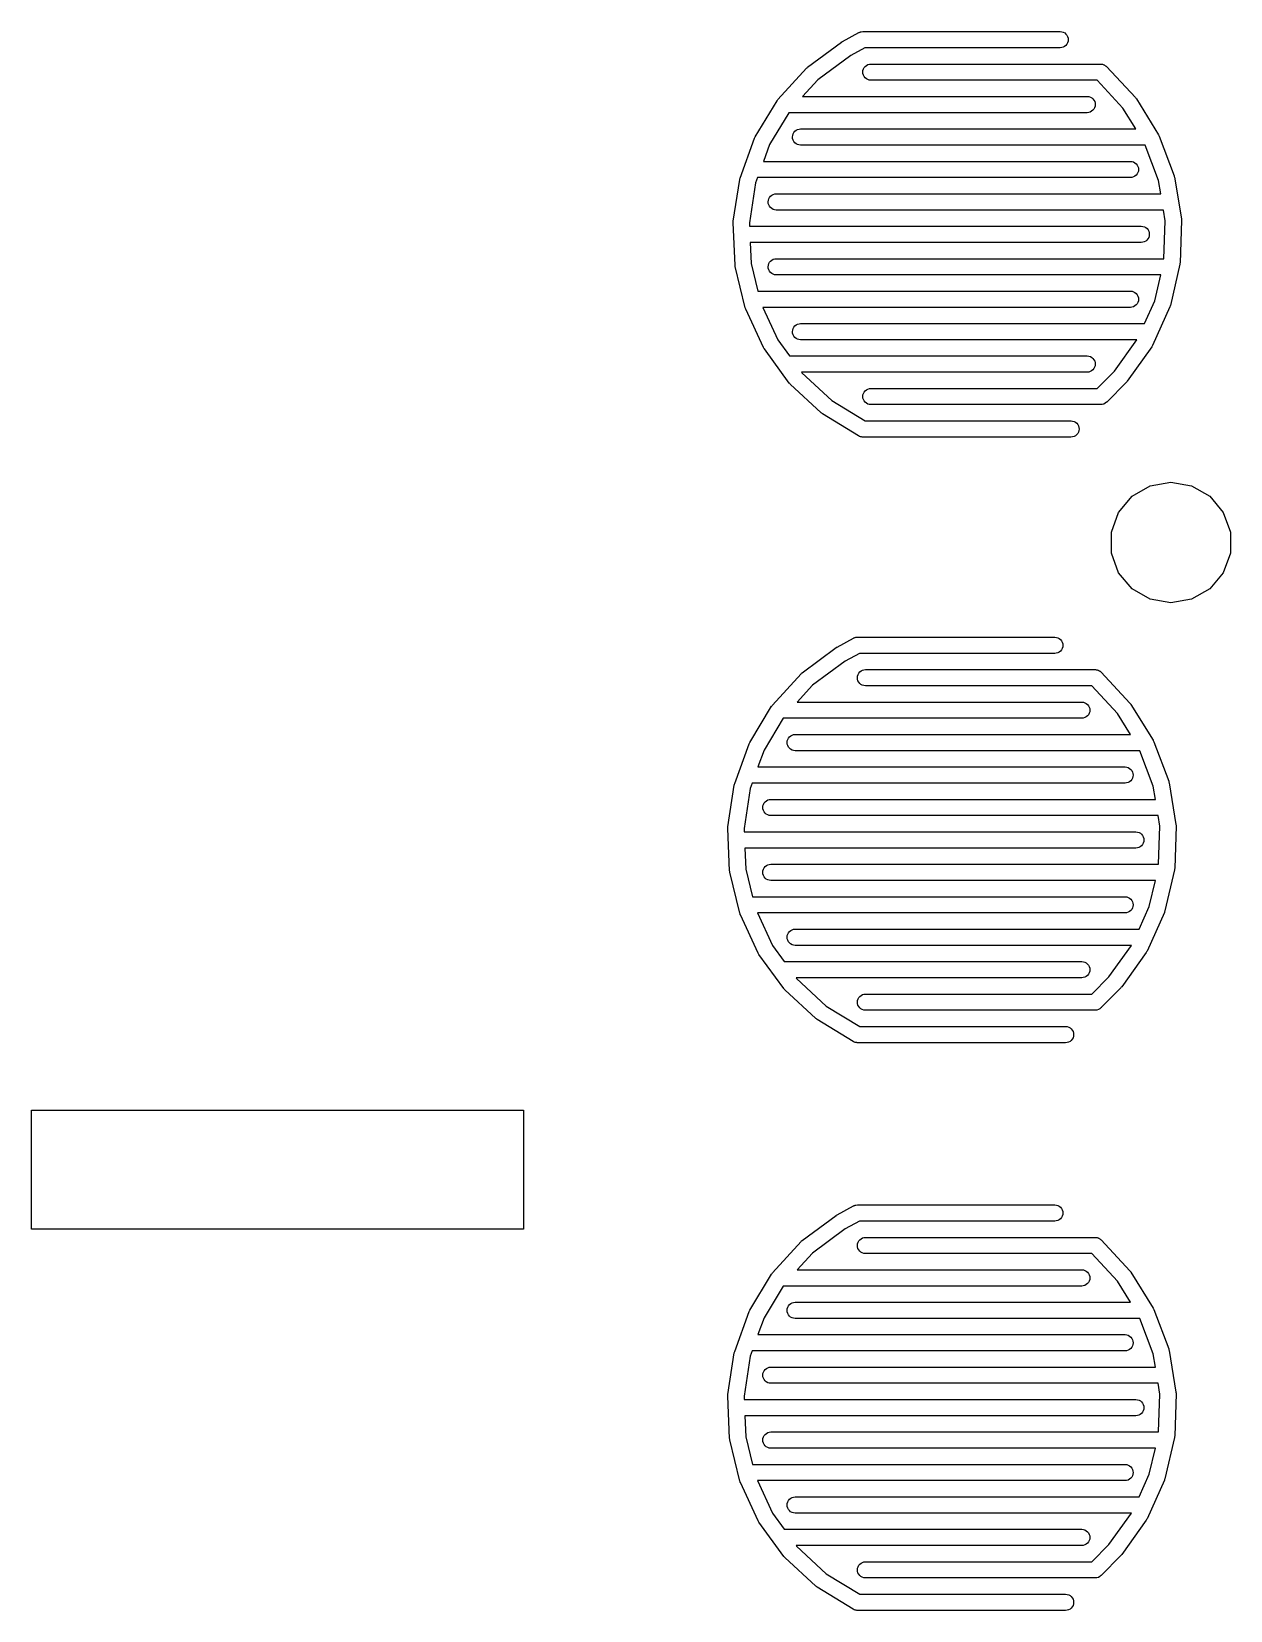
# Model space of a CAD drawing. Extents: x 49 to 129, y -309 to -40.
# Drawn here: x 80 to 124.3, y -238.1 to -179.7 of the extents above; entities that cross this region are included whole.
import ezdxf

# ---------------------------------------------------------------- set-up
doc = ezdxf.new("R2010")
doc.units = 0
doc.header["$MEASUREMENT"] = 0
doc.layers.add('BLACK', color=7, linetype='CONTINUOUS')

msp = doc.modelspace()

# ---------------------------------------------------------------- linework, layer by layer
at = {"layer": 'BLACK', "linetype": 'CONTINUOUS'}
for p, q in [((109.989, -180.095), (110.591, -179.769)), ((110.591, -179.769), (110.595, -179.767)), ((110.595, -179.767), (110.61, -179.761)), ((110.61, -179.761), (110.626, -179.753)), ((110.626, -179.753), (110.646, -179.747)), ((110.646, -179.747), (110.649, -179.745)), ((110.649, -179.745), (110.652, -179.745)), ((110.652, -179.745), (110.682, -179.736)), ((110.682, -179.736), (110.74, -179.73)), ((110.74, -179.73), (118.04, -179.73)), ((118.04, -179.73), (118.044, -179.73)), ((118.044, -179.73), (118.102, -179.737)), ((118.102, -179.737), (118.158, -179.754)), ((118.158, -179.754), (118.209, -179.782)), ((118.209, -179.782), (118.254, -179.82)), ((118.254, -179.82), (118.291, -179.866)), ((118.291, -179.866), (118.318, -179.918)), ((108.697, -181.046), (109.953, -180.118)), ((109.953, -180.118), (109.957, -180.115)), ((109.957, -180.115), (109.973, -180.106)), ((109.973, -180.106), (109.989, -180.095)), ((110.815, -180.33), (110.293, -180.613)), ((118.04, -180.33), (110.815, -180.33)), ((118.098, -180.324), (118.04, -180.33)), ((118.154, -180.307), (118.098, -180.324)), ((118.206, -180.28), (118.154, -180.307)), ((118.251, -180.243), (118.206, -180.28)), ((118.289, -180.198), (118.251, -180.243)), ((118.317, -180.146), (118.289, -180.198)), ((118.334, -180.09), (118.317, -180.146)), ((118.318, -179.918), (118.335, -179.974)), ((118.34, -180.032), (118.334, -180.09)), ((118.335, -179.974), (118.34, -180.032)), ((110.293, -180.613), (109.077, -181.511)), ((110.791, -181.062), (110.829, -181.017)), ((110.829, -181.017), (110.874, -180.98)), ((110.874, -180.98), (110.926, -180.953)), ((110.926, -180.953), (110.982, -180.936)), ((110.982, -180.936), (111.04, -180.93)), ((111.04, -180.93), (119.54, -180.93)), ((119.54, -180.93), (119.544, -180.93)), ((119.544, -180.93), (119.548, -180.93)), ((119.548, -180.93), (119.552, -180.93)), ((119.552, -180.93), (119.577, -180.934)), ((119.577, -180.934), (119.602, -180.937)), ((119.602, -180.937), (119.606, -180.938)), ((119.606, -180.938), (119.61, -180.938)), ((119.61, -180.938), (119.634, -180.947)), ((119.634, -180.947), (119.658, -180.954)), ((119.658, -180.954), (119.662, -180.956)), ((119.662, -180.956), (119.665, -180.957)), ((119.665, -180.957), (119.687, -180.97)), ((119.687, -180.97), (119.709, -180.982)), ((119.709, -180.982), (119.712, -180.985)), ((119.712, -180.985), (119.716, -180.987)), ((119.716, -180.987), (119.735, -181.004)), ((119.735, -181.004), (119.754, -181.02)), ((119.754, -181.02), (119.757, -181.023)), ((119.757, -181.023), (119.76, -181.026)), ((119.76, -181.026), (120.824, -182.169)), ((107.602, -182.241), (108.654, -181.086)), ((109.077, -181.511), (108.514, -182.13)), ((108.654, -181.086), (108.656, -181.083)), ((108.654, -181.086), (108.654, -181.086)), ((108.654, -181.086), (108.654, -181.086)), ((108.656, -181.083), (108.677, -181.065)), ((108.677, -181.065), (108.697, -181.046)), ((110.74, -181.228), (110.746, -181.17)), ((110.745, -181.286), (110.74, -181.228)), ((110.762, -181.342), (110.745, -181.286)), ((110.746, -181.17), (110.763, -181.114)), ((110.789, -181.394), (110.762, -181.342)), ((110.763, -181.114), (110.791, -181.062)), ((110.826, -181.44), (110.789, -181.394)), ((110.871, -181.478), (110.826, -181.44)), ((110.922, -181.506), (110.871, -181.478)), ((110.978, -181.523), (110.922, -181.506)), ((111.036, -181.53), (110.978, -181.523)), ((111.04, -181.53), (111.036, -181.53)), ((119.409, -181.53), (111.04, -181.53)), ((120.365, -182.557), (119.409, -181.53)), ((108.514, -182.13), (119.04, -182.13)), ((119.04, -182.13), (119.044, -182.13)), ((119.044, -182.13), (119.102, -182.137)), ((119.102, -182.137), (119.158, -182.154)), ((119.158, -182.154), (119.209, -182.182)), ((119.209, -182.182), (119.254, -182.22)), ((120.824, -182.169), (120.824, -182.169)), ((120.824, -182.169), (120.824, -182.169)), ((120.824, -182.169), (120.827, -182.172)), ((120.827, -182.172), (120.843, -182.194)), ((120.843, -182.194), (120.86, -182.216)), ((106.759, -183.625), (107.567, -182.288)), ((108, -182.73), (107.288, -183.91)), ((107.567, -182.288), (107.569, -182.284)), ((107.569, -182.284), (107.585, -182.263)), ((107.585, -182.263), (107.602, -182.241)), ((119.04, -182.73), (108, -182.73)), ((119.098, -182.724), (119.04, -182.73)), ((119.154, -182.707), (119.098, -182.724)), ((119.206, -182.68), (119.154, -182.707)), ((119.251, -182.643), (119.206, -182.68)), ((119.289, -182.598), (119.251, -182.643)), ((119.254, -182.22), (119.291, -182.266)), ((119.317, -182.546), (119.289, -182.598)), ((119.291, -182.266), (119.318, -182.318)), ((119.334, -182.49), (119.317, -182.546)), ((119.318, -182.318), (119.335, -182.374)), ((119.34, -182.432), (119.334, -182.49)), ((119.335, -182.374), (119.34, -182.432)), ((120.843, -183.33), (120.365, -182.557)), ((120.86, -182.216), (121.682, -183.545)), ((108.274, -183.38), (108.326, -183.353)), ((108.326, -183.353), (108.382, -183.336)), ((108.382, -183.336), (108.44, -183.33)), ((108.44, -183.33), (120.843, -183.33)), ((106.201, -185.147), (106.734, -183.678)), ((106.734, -183.678), (106.735, -183.674)), ((106.735, -183.674), (106.747, -183.65)), ((106.747, -183.65), (106.759, -183.625)), ((107.288, -183.91), (107.063, -184.53)), ((108.14, -183.628), (108.146, -183.57)), ((108.145, -183.686), (108.14, -183.628)), ((108.162, -183.742), (108.145, -183.686)), ((108.146, -183.57), (108.163, -183.514)), ((108.189, -183.794), (108.162, -183.742)), ((108.163, -183.514), (108.191, -183.462)), ((108.226, -183.84), (108.189, -183.794)), ((108.191, -183.462), (108.229, -183.417)), ((108.271, -183.878), (108.226, -183.84)), ((108.229, -183.417), (108.274, -183.38)), ((108.322, -183.906), (108.271, -183.878)), ((108.378, -183.923), (108.322, -183.906)), ((108.436, -183.93), (108.378, -183.923)), ((108.44, -183.93), (108.436, -183.93)), ((121.191, -183.93), (108.44, -183.93)), ((121.684, -185.243), (121.191, -183.93)), ((121.682, -183.545), (121.682, -183.545)), ((121.682, -183.545), (121.682, -183.545)), ((121.682, -183.545), (121.684, -183.548)), ((121.684, -183.548), (121.695, -183.573)), ((121.695, -183.573), (121.707, -183.597)), ((121.707, -183.597), (122.256, -185.06)), ((107.063, -184.53), (120.64, -184.53)), ((120.64, -184.53), (120.644, -184.53)), ((120.644, -184.53), (120.702, -184.537)), ((120.702, -184.537), (120.758, -184.554)), ((120.698, -185.124), (120.64, -185.13)), ((120.754, -185.107), (120.698, -185.124)), ((120.806, -185.08), (120.754, -185.107)), ((120.758, -184.554), (120.809, -184.582)), ((120.851, -185.043), (120.806, -185.08)), ((120.809, -184.582), (120.854, -184.62)), ((120.889, -184.998), (120.851, -185.043)), ((120.854, -184.62), (120.891, -184.666)), ((120.917, -184.946), (120.889, -184.998)), ((120.891, -184.666), (120.918, -184.718)), ((120.934, -184.89), (120.917, -184.946)), ((120.918, -184.718), (120.935, -184.774)), ((120.94, -184.832), (120.934, -184.89)), ((120.935, -184.774), (120.94, -184.832)), ((122.256, -185.06), (122.256, -185.06)), ((122.256, -185.06), (122.256, -185.06)), ((122.256, -185.06), (122.257, -185.064)), ((122.257, -185.064), (122.264, -185.09)), ((122.264, -185.09), (122.271, -185.117)), ((122.271, -185.117), (122.525, -186.658)), ((105.95, -186.748), (106.187, -185.204)), ((106.187, -185.2), (106.195, -185.173)), ((106.187, -185.204), (106.187, -185.2)), ((106.187, -185.204), (106.187, -185.204)), ((106.187, -185.204), (106.187, -185.204)), ((106.195, -185.173), (106.201, -185.147)), ((106.775, -185.324), (106.547, -186.81)), ((106.846, -185.13), (106.775, -185.324)), ((120.64, -185.13), (106.846, -185.13)), ((121.764, -185.73), (121.684, -185.243)), ((107.24, -186.028), (107.246, -185.97)), ((107.245, -186.086), (107.24, -186.028)), ((107.262, -186.142), (107.245, -186.086)), ((107.246, -185.97), (107.263, -185.914)), ((107.289, -186.194), (107.262, -186.142)), ((107.263, -185.914), (107.291, -185.862)), ((107.326, -186.24), (107.289, -186.194)), ((107.291, -185.862), (107.329, -185.817)), ((107.371, -186.278), (107.326, -186.24)), ((107.329, -185.817), (107.374, -185.78)), ((107.422, -186.306), (107.371, -186.278)), ((107.374, -185.78), (107.426, -185.753)), ((107.426, -185.753), (107.482, -185.736)), ((107.482, -185.736), (107.54, -185.73)), ((107.54, -185.73), (121.764, -185.73)), ((105.946, -186.802), (105.948, -186.775)), ((105.947, -186.807), (105.946, -186.802)), ((106.014, -188.368), (105.947, -186.807)), ((105.948, -186.775), (105.95, -186.748)), ((106.547, -186.81), (106.552, -186.93)), ((107.478, -186.323), (107.422, -186.306)), ((107.536, -186.33), (107.478, -186.323)), ((107.54, -186.33), (107.536, -186.33)), ((121.862, -186.33), (107.54, -186.33)), ((121.928, -186.727), (121.862, -186.33)), ((121.882, -188.13), (121.928, -186.727)), ((122.528, -186.717), (122.478, -188.278)), ((122.525, -186.658), (122.525, -186.663)), ((122.525, -186.663), (122.527, -186.69)), ((122.527, -186.69), (122.528, -186.717)), ((106.552, -186.93), (121.04, -186.93)), ((121.04, -186.93), (121.044, -186.93)), ((121.044, -186.93), (121.102, -186.937)), ((121.102, -186.937), (121.158, -186.954)), ((121.158, -186.954), (121.209, -186.982)), ((121.251, -187.443), (121.206, -187.48)), ((121.209, -186.982), (121.254, -187.02)), ((121.289, -187.398), (121.251, -187.443)), ((121.254, -187.02), (121.291, -187.066)), ((121.317, -187.346), (121.289, -187.398)), ((121.291, -187.066), (121.318, -187.118)), ((121.334, -187.29), (121.317, -187.346)), ((121.318, -187.118), (121.335, -187.174)), ((121.34, -187.232), (121.334, -187.29)), ((121.335, -187.174), (121.34, -187.232)), ((121.04, -187.53), (106.578, -187.53)), ((106.578, -187.53), (106.612, -188.312)), ((121.098, -187.524), (121.04, -187.53)), ((121.154, -187.507), (121.098, -187.524)), ((121.206, -187.48), (121.154, -187.507)), ((106.018, -188.394), (106.014, -188.368)), ((106.021, -188.421), (106.018, -188.394)), ((106.022, -188.425), (106.021, -188.421)), ((106.392, -189.944), (106.022, -188.425)), ((106.612, -188.312), (106.86, -189.33)), ((107.24, -188.428), (107.246, -188.37)), ((107.245, -188.486), (107.24, -188.428)), ((107.262, -188.542), (107.245, -188.486)), ((107.246, -188.37), (107.263, -188.314)), ((107.289, -188.594), (107.262, -188.542)), ((107.263, -188.314), (107.291, -188.262)), ((107.326, -188.64), (107.289, -188.594)), ((107.291, -188.262), (107.329, -188.217)), ((107.329, -188.217), (107.374, -188.18)), ((107.374, -188.18), (107.426, -188.153)), ((107.426, -188.153), (107.482, -188.136)), ((107.482, -188.136), (107.54, -188.13)), ((107.54, -188.13), (121.882, -188.13)), ((122.47, -188.337), (122.117, -189.859)), ((122.474, -188.31), (122.47, -188.337)), ((122.478, -188.283), (122.474, -188.31)), ((122.478, -188.278), (122.478, -188.283)), ((107.371, -188.678), (107.326, -188.64)), ((107.422, -188.706), (107.371, -188.678)), ((107.478, -188.723), (107.422, -188.706)), ((107.536, -188.73), (107.478, -188.723)), ((107.54, -188.73), (107.536, -188.73)), ((121.763, -188.73), (107.54, -188.73)), ((121.539, -189.694), (121.763, -188.73)), ((106.86, -189.33), (120.64, -189.33)), ((120.64, -189.33), (120.644, -189.33)), ((120.644, -189.33), (120.702, -189.337)), ((120.702, -189.337), (120.758, -189.354)), ((120.758, -189.354), (120.809, -189.382)), ((120.809, -189.382), (120.854, -189.42)), ((120.889, -189.798), (120.851, -189.843)), ((120.854, -189.42), (120.891, -189.466)), ((120.917, -189.746), (120.889, -189.798)), ((120.891, -189.466), (120.918, -189.518)), ((120.934, -189.69), (120.917, -189.746)), ((120.918, -189.518), (120.935, -189.574)), ((120.94, -189.632), (120.934, -189.69)), ((120.935, -189.574), (120.94, -189.632)), ((121.163, -190.53), (121.539, -189.694)), ((106.401, -189.969), (106.392, -189.944)), ((106.409, -189.995), (106.401, -189.969)), ((106.411, -189.999), (106.409, -189.995)), ((107.068, -191.416), (106.411, -189.999)), ((106.411, -189.999), (106.411, -189.999)), ((106.411, -189.999), (106.411, -189.999)), ((120.64, -189.93), (107.04, -189.93)), ((107.04, -189.93), (107.6, -191.137)), ((120.698, -189.924), (120.64, -189.93)), ((120.754, -189.907), (120.698, -189.924)), ((120.806, -189.88), (120.754, -189.907)), ((120.851, -189.843), (120.806, -189.88)), ((122.099, -189.914), (121.457, -191.339)), ((122.107, -189.888), (122.099, -189.914)), ((122.116, -189.863), (122.107, -189.888)), ((122.117, -189.859), (122.116, -189.863)), ((108.14, -190.828), (108.146, -190.77)), ((108.145, -190.886), (108.14, -190.828)), ((108.162, -190.942), (108.145, -190.886)), ((108.146, -190.77), (108.163, -190.714)), ((108.189, -190.994), (108.162, -190.942)), ((108.163, -190.714), (108.191, -190.662)), ((108.191, -190.662), (108.229, -190.617)), ((108.229, -190.617), (108.274, -190.58)), ((108.274, -190.58), (108.326, -190.553)), ((108.326, -190.553), (108.382, -190.536)), ((108.382, -190.536), (108.44, -190.53)), ((108.44, -190.53), (121.163, -190.53)), ((107.082, -191.44), (107.068, -191.416)), ((107.095, -191.463), (107.082, -191.44)), ((107.098, -191.467), (107.095, -191.463)), ((108.018, -192.73), (107.098, -191.467)), ((107.098, -191.467), (107.098, -191.467)), ((107.098, -191.467), (107.098, -191.467)), ((107.6, -191.137), (108.032, -191.73)), ((108.226, -191.04), (108.189, -190.994)), ((108.271, -191.078), (108.226, -191.04)), ((108.322, -191.106), (108.271, -191.078)), ((108.378, -191.123), (108.322, -191.106)), ((108.436, -191.13), (108.378, -191.123)), ((108.44, -191.13), (108.436, -191.13)), ((120.876, -191.13), (108.44, -191.13)), ((120.047, -192.294), (120.876, -191.13)), ((121.428, -191.389), (120.521, -192.662)), ((121.441, -191.366), (121.428, -191.389)), ((121.455, -191.342), (121.441, -191.366)), ((121.457, -191.339), (121.455, -191.342)), ((121.457, -191.339), (121.457, -191.339)), ((121.457, -191.339), (121.457, -191.339)), ((108.032, -191.73), (119.04, -191.73)), ((119.04, -191.73), (119.044, -191.73)), ((119.044, -191.73), (119.102, -191.737)), ((119.102, -191.737), (119.158, -191.754)), ((119.158, -191.754), (119.209, -191.782)), ((119.209, -191.782), (119.254, -191.82)), ((119.254, -191.82), (119.291, -191.866)), ((119.291, -191.866), (119.318, -191.918)), ((119.334, -192.09), (119.317, -192.146)), ((119.318, -191.918), (119.335, -191.974)), ((119.34, -192.032), (119.334, -192.09)), ((119.335, -191.974), (119.34, -192.032)), ((119.04, -192.33), (108.469, -192.33)), ((108.469, -192.33), (108.486, -192.353)), ((108.486, -192.353), (109.59, -193.373)), ((119.098, -192.324), (119.04, -192.33)), ((119.154, -192.307), (119.098, -192.324)), ((119.206, -192.28), (119.154, -192.307)), ((119.251, -192.243), (119.206, -192.28)), ((119.289, -192.198), (119.251, -192.243)), ((119.317, -192.146), (119.289, -192.198)), ((119.416, -192.93), (120.047, -192.294)), ((120.49, -192.699), (119.762, -193.433)), ((120.504, -192.682), (120.49, -192.699)), ((120.519, -192.665), (120.504, -192.682)), ((120.521, -192.662), (120.519, -192.665)), ((108.036, -192.75), (108.018, -192.73)), ((108.054, -192.771), (108.036, -192.75)), ((108.057, -192.773), (108.054, -192.771)), ((109.205, -193.833), (108.057, -192.773)), ((108.057, -192.773), (108.057, -192.773)), ((108.057, -192.773), (108.057, -192.773)), ((110.74, -193.228), (110.746, -193.17)), ((110.745, -193.286), (110.74, -193.228)), ((110.762, -193.342), (110.745, -193.286)), ((110.746, -193.17), (110.763, -193.114)), ((110.763, -193.114), (110.791, -193.062)), ((110.791, -193.062), (110.829, -193.017)), ((110.829, -193.017), (110.874, -192.98)), ((110.874, -192.98), (110.926, -192.953)), ((110.926, -192.953), (110.982, -192.936)), ((110.982, -192.936), (111.04, -192.93)), ((111.04, -192.93), (119.416, -192.93)), ((109.226, -193.85), (109.205, -193.833)), ((109.248, -193.867), (109.226, -193.85)), ((109.251, -193.869), (109.248, -193.867)), ((110.583, -194.686), (109.251, -193.869)), ((109.251, -193.869), (109.251, -193.869)), ((109.251, -193.869), (109.251, -193.869)), ((109.59, -193.373), (110.825, -194.13)), ((110.789, -193.394), (110.762, -193.342)), ((110.826, -193.44), (110.789, -193.394)), ((110.871, -193.478), (110.826, -193.44)), ((110.922, -193.506), (110.871, -193.478)), ((110.978, -193.523), (110.922, -193.506)), ((111.036, -193.53), (110.978, -193.523)), ((111.04, -193.53), (111.036, -193.53)), ((119.54, -193.53), (111.04, -193.53)), ((119.598, -193.524), (119.54, -193.53)), ((119.654, -193.507), (119.598, -193.524)), ((119.706, -193.48), (119.654, -193.507)), ((119.751, -193.443), (119.706, -193.48)), ((119.753, -193.441), (119.751, -193.443)), ((119.759, -193.436), (119.753, -193.441)), ((119.762, -193.433), (119.759, -193.436)), ((110.825, -194.13), (118.44, -194.13)), ((118.44, -194.13), (118.444, -194.13)), ((118.444, -194.13), (118.502, -194.137)), ((118.502, -194.137), (118.558, -194.154)), ((118.558, -194.154), (118.609, -194.182)), ((118.609, -194.182), (118.654, -194.22)), ((118.654, -194.22), (118.691, -194.266)), ((118.691, -194.266), (118.718, -194.318)), ((118.718, -194.318), (118.735, -194.374)), ((118.74, -194.432), (118.734, -194.49)), ((118.735, -194.374), (118.74, -194.432)), ((110.603, -194.695), (110.583, -194.686)), ((110.622, -194.706), (110.603, -194.695)), ((110.629, -194.708), (110.622, -194.706)), ((110.636, -194.711), (110.629, -194.708)), ((110.657, -194.717), (110.636, -194.711)), ((110.678, -194.723), (110.657, -194.717)), ((110.685, -194.724), (110.678, -194.723)), ((110.692, -194.726), (110.685, -194.724)), ((110.714, -194.728), (110.692, -194.726)), ((110.736, -194.73), (110.714, -194.728)), ((110.74, -194.73), (110.736, -194.73)), ((118.44, -194.73), (110.74, -194.73)), ((118.498, -194.724), (118.44, -194.73)), ((118.554, -194.707), (118.498, -194.724)), ((118.606, -194.68), (118.554, -194.707)), ((118.651, -194.643), (118.606, -194.68)), ((118.689, -194.598), (118.651, -194.643)), ((118.717, -194.546), (118.689, -194.598)), ((118.734, -194.49), (118.717, -194.546)), ((120.704, -196.919), (121.376, -196.531)), ((121.376, -196.531), (122.14, -196.396)), ((122.14, -196.396), (122.904, -196.531)), ((122.904, -196.531), (123.576, -196.919)), ((120.205, -197.513), (120.704, -196.919)), ((123.576, -196.919), (124.075, -197.513)), ((119.94, -198.242), (120.205, -197.513)), ((124.075, -197.513), (124.34, -198.242)), ((119.94, -199.018), (119.94, -198.242)), ((124.34, -198.242), (124.34, -199.018)), ((120.205, -199.747), (119.94, -199.018)), ((124.34, -199.018), (124.075, -199.747)), ((120.704, -200.341), (120.205, -199.747)), ((124.075, -199.747), (123.576, -200.341)), ((121.376, -200.729), (120.704, -200.341)), ((122.14, -200.864), (121.376, -200.729)), ((122.904, -200.729), (122.14, -200.864)), ((123.576, -200.341), (122.904, -200.729)), ((108.497, -203.446), (109.753, -202.518)), ((109.753, -202.518), (109.757, -202.515)), ((109.757, -202.515), (109.773, -202.506)), ((109.773, -202.506), (109.789, -202.495)), ((109.789, -202.495), (110.391, -202.169)), ((110.391, -202.169), (110.395, -202.167)), ((110.395, -202.167), (110.41, -202.161)), ((110.41, -202.161), (110.426, -202.153)), ((110.426, -202.153), (110.446, -202.147)), ((110.446, -202.147), (110.449, -202.145)), ((110.449, -202.145), (110.452, -202.145)), ((110.452, -202.145), (110.482, -202.136)), ((110.482, -202.136), (110.54, -202.13)), ((110.54, -202.13), (117.84, -202.13)), ((117.84, -202.13), (117.844, -202.13)), ((117.844, -202.13), (117.902, -202.137)), ((117.902, -202.137), (117.958, -202.154)), ((117.958, -202.154), (118.009, -202.182)), ((118.051, -202.643), (118.006, -202.68)), ((118.009, -202.182), (118.054, -202.22)), ((118.089, -202.598), (118.051, -202.643)), ((118.054, -202.22), (118.091, -202.266)), ((118.117, -202.546), (118.089, -202.598)), ((118.091, -202.266), (118.118, -202.318)), ((118.134, -202.49), (118.117, -202.546)), ((118.118, -202.318), (118.135, -202.374)), ((118.14, -202.432), (118.134, -202.49)), ((118.135, -202.374), (118.14, -202.432)), ((110.093, -203.013), (108.877, -203.911)), ((110.615, -202.73), (110.093, -203.013)), ((117.84, -202.73), (110.615, -202.73)), ((117.898, -202.724), (117.84, -202.73)), ((117.954, -202.707), (117.898, -202.724)), ((118.006, -202.68), (117.954, -202.707)), ((107.402, -204.641), (108.454, -203.486)), ((108.454, -203.486), (108.456, -203.483)), ((108.454, -203.486), (108.454, -203.486)), ((108.454, -203.486), (108.454, -203.486)), ((108.456, -203.483), (108.477, -203.465)), ((108.477, -203.465), (108.497, -203.446)), ((110.54, -203.628), (110.546, -203.57)), ((110.545, -203.686), (110.54, -203.628)), ((110.562, -203.742), (110.545, -203.686)), ((110.546, -203.57), (110.563, -203.514)), ((110.589, -203.794), (110.562, -203.742)), ((110.563, -203.514), (110.591, -203.462)), ((110.626, -203.84), (110.589, -203.794)), ((110.591, -203.462), (110.629, -203.417)), ((110.629, -203.417), (110.674, -203.38)), ((110.674, -203.38), (110.726, -203.353)), ((110.726, -203.353), (110.782, -203.336)), ((110.782, -203.336), (110.84, -203.33)), ((110.84, -203.33), (119.34, -203.33)), ((119.34, -203.33), (119.344, -203.33)), ((119.344, -203.33), (119.348, -203.33)), ((119.348, -203.33), (119.352, -203.33)), ((119.352, -203.33), (119.377, -203.334)), ((119.377, -203.334), (119.402, -203.337)), ((119.402, -203.337), (119.406, -203.338)), ((119.406, -203.338), (119.41, -203.338)), ((119.41, -203.338), (119.434, -203.347)), ((119.434, -203.347), (119.458, -203.354)), ((119.458, -203.354), (119.462, -203.356)), ((119.462, -203.356), (119.465, -203.357)), ((119.465, -203.357), (119.487, -203.37)), ((119.487, -203.37), (119.509, -203.382)), ((119.509, -203.382), (119.512, -203.385)), ((119.512, -203.385), (119.516, -203.387)), ((119.516, -203.387), (119.535, -203.404)), ((119.535, -203.404), (119.554, -203.42)), ((119.554, -203.42), (119.557, -203.423)), ((119.557, -203.423), (119.56, -203.426)), ((119.56, -203.426), (120.624, -204.569)), ((108.877, -203.911), (108.314, -204.53)), ((110.671, -203.878), (110.626, -203.84)), ((110.722, -203.906), (110.671, -203.878)), ((110.778, -203.923), (110.722, -203.906)), ((110.836, -203.93), (110.778, -203.923)), ((110.84, -203.93), (110.836, -203.93)), ((119.209, -203.93), (110.84, -203.93)), ((120.165, -204.957), (119.209, -203.93)), ((106.559, -206.025), (107.367, -204.688)), ((107.367, -204.688), (107.369, -204.684)), ((107.369, -204.684), (107.385, -204.663)), ((107.385, -204.663), (107.402, -204.641)), ((108.314, -204.53), (118.84, -204.53)), ((118.84, -204.53), (118.844, -204.53)), ((118.844, -204.53), (118.902, -204.537)), ((118.902, -204.537), (118.958, -204.554)), ((118.958, -204.554), (119.009, -204.582)), ((119.009, -204.582), (119.054, -204.62)), ((119.054, -204.62), (119.091, -204.666)), ((119.117, -204.946), (119.089, -204.998)), ((119.091, -204.666), (119.118, -204.718)), ((119.134, -204.89), (119.117, -204.946)), ((119.118, -204.718), (119.135, -204.774)), ((119.14, -204.832), (119.134, -204.89)), ((119.135, -204.774), (119.14, -204.832)), ((120.643, -205.73), (120.165, -204.957)), ((120.624, -204.569), (120.624, -204.569)), ((120.624, -204.569), (120.624, -204.569)), ((120.624, -204.569), (120.627, -204.572)), ((120.627, -204.572), (120.643, -204.594)), ((120.643, -204.594), (120.66, -204.616)), ((120.66, -204.616), (121.482, -205.945)), ((107.8, -205.13), (107.088, -206.31)), ((118.84, -205.13), (107.8, -205.13)), ((118.898, -205.124), (118.84, -205.13)), ((118.954, -205.107), (118.898, -205.124)), ((119.006, -205.08), (118.954, -205.107)), ((119.051, -205.043), (119.006, -205.08)), ((119.089, -204.998), (119.051, -205.043)), ((106.001, -207.547), (106.534, -206.078)), ((106.534, -206.078), (106.535, -206.074)), ((106.535, -206.074), (106.547, -206.05)), ((106.547, -206.05), (106.559, -206.025)), ((107.94, -206.028), (107.946, -205.97)), ((107.945, -206.086), (107.94, -206.028)), ((107.962, -206.142), (107.945, -206.086)), ((107.946, -205.97), (107.963, -205.914)), ((107.989, -206.194), (107.962, -206.142)), ((107.963, -205.914), (107.991, -205.862)), ((107.991, -205.862), (108.029, -205.817)), ((108.029, -205.817), (108.074, -205.78)), ((108.074, -205.78), (108.126, -205.753)), ((108.126, -205.753), (108.182, -205.736)), ((108.182, -205.736), (108.24, -205.73)), ((108.24, -205.73), (120.643, -205.73)), ((121.482, -205.945), (121.482, -205.945)), ((121.482, -205.945), (121.482, -205.945)), ((121.482, -205.945), (121.484, -205.948)), ((121.484, -205.948), (121.495, -205.973)), ((121.495, -205.973), (121.507, -205.997)), ((121.507, -205.997), (122.056, -207.46)), ((107.088, -206.31), (106.863, -206.93)), ((108.026, -206.24), (107.989, -206.194)), ((108.071, -206.278), (108.026, -206.24)), ((108.122, -206.306), (108.071, -206.278)), ((108.178, -206.323), (108.122, -206.306)), ((108.236, -206.33), (108.178, -206.323)), ((108.24, -206.33), (108.236, -206.33)), ((120.991, -206.33), (108.24, -206.33)), ((121.484, -207.643), (120.991, -206.33)), ((106.863, -206.93), (120.44, -206.93)), ((120.44, -206.93), (120.444, -206.93)), ((120.444, -206.93), (120.502, -206.937)), ((120.502, -206.937), (120.558, -206.954)), ((120.558, -206.954), (120.609, -206.982)), ((120.609, -206.982), (120.654, -207.02)), ((120.654, -207.02), (120.691, -207.066)), ((120.691, -207.066), (120.718, -207.118)), ((120.734, -207.29), (120.717, -207.346)), ((120.718, -207.118), (120.735, -207.174)), ((120.74, -207.232), (120.734, -207.29)), ((120.735, -207.174), (120.74, -207.232)), ((105.75, -209.148), (105.987, -207.604)), ((105.987, -207.6), (105.995, -207.573)), ((105.987, -207.604), (105.987, -207.6)), ((105.987, -207.604), (105.987, -207.604)), ((105.987, -207.604), (105.987, -207.604)), ((105.995, -207.573), (106.001, -207.547)), ((106.575, -207.724), (106.347, -209.21)), ((106.646, -207.53), (106.575, -207.724)), ((120.44, -207.53), (106.646, -207.53)), ((120.498, -207.524), (120.44, -207.53)), ((120.554, -207.507), (120.498, -207.524)), ((120.606, -207.48), (120.554, -207.507)), ((120.651, -207.443), (120.606, -207.48)), ((120.689, -207.398), (120.651, -207.443)), ((120.717, -207.346), (120.689, -207.398)), ((121.564, -208.13), (121.484, -207.643)), ((122.056, -207.46), (122.056, -207.46)), ((122.056, -207.46), (122.056, -207.46)), ((122.056, -207.46), (122.057, -207.464)), ((122.057, -207.464), (122.064, -207.49)), ((122.064, -207.49), (122.071, -207.517)), ((122.071, -207.517), (122.325, -209.058)), ((107.04, -208.428), (107.046, -208.37)), ((107.045, -208.486), (107.04, -208.428)), ((107.062, -208.542), (107.045, -208.486)), ((107.046, -208.37), (107.063, -208.314)), ((107.063, -208.314), (107.091, -208.262)), ((107.091, -208.262), (107.129, -208.217)), ((107.129, -208.217), (107.174, -208.18)), ((107.174, -208.18), (107.226, -208.153)), ((107.226, -208.153), (107.282, -208.136)), ((107.282, -208.136), (107.34, -208.13)), ((107.34, -208.13), (121.564, -208.13)), ((107.089, -208.594), (107.062, -208.542)), ((107.126, -208.64), (107.089, -208.594)), ((107.171, -208.678), (107.126, -208.64)), ((107.222, -208.706), (107.171, -208.678)), ((107.278, -208.723), (107.222, -208.706)), ((107.336, -208.73), (107.278, -208.723)), ((107.34, -208.73), (107.336, -208.73)), ((121.662, -208.73), (107.34, -208.73)), ((121.728, -209.127), (121.662, -208.73)), ((122.325, -209.058), (122.325, -209.063)), ((122.325, -209.063), (122.327, -209.09)), ((105.746, -209.202), (105.748, -209.175)), ((105.747, -209.207), (105.746, -209.202)), ((105.814, -210.768), (105.747, -209.207)), ((105.748, -209.175), (105.75, -209.148)), ((106.347, -209.21), (106.352, -209.33)), ((106.352, -209.33), (120.84, -209.33)), ((120.84, -209.33), (120.844, -209.33)), ((120.844, -209.33), (120.902, -209.337)), ((120.902, -209.337), (120.958, -209.354)), ((120.958, -209.354), (121.009, -209.382)), ((121.009, -209.382), (121.054, -209.42)), ((121.054, -209.42), (121.091, -209.466)), ((121.091, -209.466), (121.118, -209.518)), ((121.118, -209.518), (121.135, -209.574)), ((121.14, -209.632), (121.134, -209.69)), ((121.135, -209.574), (121.14, -209.632)), ((121.682, -210.53), (121.728, -209.127)), ((122.328, -209.117), (122.278, -210.678)), ((122.327, -209.09), (122.328, -209.117)), ((120.84, -209.93), (106.378, -209.93)), ((106.378, -209.93), (106.412, -210.712)), ((120.898, -209.924), (120.84, -209.93)), ((120.954, -209.907), (120.898, -209.924)), ((121.006, -209.88), (120.954, -209.907)), ((121.051, -209.843), (121.006, -209.88)), ((121.089, -209.798), (121.051, -209.843)), ((121.117, -209.746), (121.089, -209.798)), ((121.134, -209.69), (121.117, -209.746)), ((105.818, -210.794), (105.814, -210.768)), ((105.821, -210.821), (105.818, -210.794)), ((105.822, -210.825), (105.821, -210.821)), ((106.412, -210.712), (106.66, -211.73)), ((107.04, -210.828), (107.046, -210.77)), ((107.046, -210.77), (107.063, -210.714)), ((107.063, -210.714), (107.091, -210.662)), ((107.091, -210.662), (107.129, -210.617)), ((107.129, -210.617), (107.174, -210.58)), ((107.174, -210.58), (107.226, -210.553)), ((107.226, -210.553), (107.282, -210.536)), ((107.282, -210.536), (107.34, -210.53)), ((107.34, -210.53), (121.682, -210.53)), ((122.27, -210.737), (121.917, -212.259)), ((122.274, -210.71), (122.27, -210.737)), ((122.278, -210.683), (122.274, -210.71)), ((122.278, -210.678), (122.278, -210.683)), ((106.192, -212.344), (105.822, -210.825)), ((107.045, -210.886), (107.04, -210.828)), ((107.062, -210.942), (107.045, -210.886)), ((107.089, -210.994), (107.062, -210.942)), ((107.126, -211.04), (107.089, -210.994)), ((107.171, -211.078), (107.126, -211.04)), ((107.222, -211.106), (107.171, -211.078)), ((107.278, -211.123), (107.222, -211.106)), ((107.336, -211.13), (107.278, -211.123)), ((107.34, -211.13), (107.336, -211.13)), ((121.563, -211.13), (107.34, -211.13)), ((121.339, -212.094), (121.563, -211.13)), ((106.66, -211.73), (120.44, -211.73)), ((120.44, -211.73), (120.444, -211.73)), ((120.444, -211.73), (120.502, -211.737)), ((120.502, -211.737), (120.558, -211.754)), ((120.558, -211.754), (120.609, -211.782)), ((120.609, -211.782), (120.654, -211.82)), ((120.654, -211.82), (120.691, -211.866)), ((120.691, -211.866), (120.718, -211.918)), ((120.718, -211.918), (120.735, -211.974)), ((120.735, -211.974), (120.74, -212.032)), ((106.201, -212.369), (106.192, -212.344)), ((106.209, -212.395), (106.201, -212.369)), ((106.211, -212.399), (106.209, -212.395)), ((106.868, -213.816), (106.211, -212.399)), ((106.211, -212.399), (106.211, -212.399)), ((106.211, -212.399), (106.211, -212.399)), ((120.44, -212.33), (106.84, -212.33)), ((106.84, -212.33), (107.4, -213.537)), ((120.498, -212.324), (120.44, -212.33)), ((120.554, -212.307), (120.498, -212.324)), ((120.606, -212.28), (120.554, -212.307)), ((120.651, -212.243), (120.606, -212.28)), ((120.689, -212.198), (120.651, -212.243)), ((120.717, -212.146), (120.689, -212.198)), ((120.734, -212.09), (120.717, -212.146)), ((120.74, -212.032), (120.734, -212.09)), ((120.963, -212.93), (121.339, -212.094)), ((121.899, -212.314), (121.257, -213.739)), ((121.907, -212.288), (121.899, -212.314)), ((121.916, -212.263), (121.907, -212.288)), ((121.917, -212.259), (121.916, -212.263)), ((107.946, -213.17), (107.963, -213.114)), ((107.963, -213.114), (107.991, -213.062)), ((107.991, -213.062), (108.029, -213.017)), ((108.029, -213.017), (108.074, -212.98)), ((108.074, -212.98), (108.126, -212.953)), ((108.126, -212.953), (108.182, -212.936)), ((108.182, -212.936), (108.24, -212.93)), ((108.24, -212.93), (120.963, -212.93)), ((107.4, -213.537), (107.832, -214.13)), ((107.94, -213.228), (107.946, -213.17)), ((107.945, -213.286), (107.94, -213.228)), ((107.962, -213.342), (107.945, -213.286)), ((107.989, -213.394), (107.962, -213.342)), ((108.026, -213.44), (107.989, -213.394)), ((108.071, -213.478), (108.026, -213.44)), ((108.122, -213.506), (108.071, -213.478)), ((108.178, -213.523), (108.122, -213.506)), ((108.236, -213.53), (108.178, -213.523)), ((108.24, -213.53), (108.236, -213.53)), ((120.676, -213.53), (108.24, -213.53)), ((119.847, -214.694), (120.676, -213.53)), ((121.255, -213.742), (121.241, -213.766)), ((121.257, -213.739), (121.255, -213.742)), ((121.257, -213.739), (121.257, -213.739)), ((121.257, -213.739), (121.257, -213.739)), ((106.882, -213.84), (106.868, -213.816)), ((106.895, -213.863), (106.882, -213.84)), ((106.898, -213.867), (106.895, -213.863)), ((107.818, -215.13), (106.898, -213.867)), ((106.898, -213.867), (106.898, -213.867)), ((106.898, -213.867), (106.898, -213.867)), ((107.832, -214.13), (118.84, -214.13)), ((118.84, -214.13), (118.844, -214.13)), ((118.844, -214.13), (118.902, -214.137)), ((118.902, -214.137), (118.958, -214.154)), ((118.958, -214.154), (119.009, -214.182)), ((119.009, -214.182), (119.054, -214.22)), ((119.054, -214.22), (119.091, -214.266)), ((119.091, -214.266), (119.118, -214.318)), ((119.118, -214.318), (119.135, -214.374)), ((121.228, -213.789), (120.321, -215.062)), ((121.241, -213.766), (121.228, -213.789)), ((118.84, -214.73), (108.269, -214.73)), ((108.269, -214.73), (108.286, -214.753)), ((108.286, -214.753), (109.39, -215.773)), ((118.898, -214.724), (118.84, -214.73)), ((118.954, -214.707), (118.898, -214.724)), ((119.006, -214.68), (118.954, -214.707)), ((119.051, -214.643), (119.006, -214.68)), ((119.089, -214.598), (119.051, -214.643)), ((119.117, -214.546), (119.089, -214.598)), ((119.134, -214.49), (119.117, -214.546)), ((119.14, -214.432), (119.134, -214.49)), ((119.135, -214.374), (119.14, -214.432)), ((119.216, -215.33), (119.847, -214.694)), ((107.836, -215.15), (107.818, -215.13)), ((107.854, -215.171), (107.836, -215.15)), ((107.857, -215.173), (107.854, -215.171)), ((109.005, -216.233), (107.857, -215.173)), ((107.857, -215.173), (107.857, -215.173)), ((107.857, -215.173), (107.857, -215.173)), ((110.563, -215.514), (110.591, -215.462)), ((110.591, -215.462), (110.629, -215.417)), ((110.629, -215.417), (110.674, -215.38)), ((110.674, -215.38), (110.726, -215.353)), ((110.726, -215.353), (110.782, -215.336)), ((110.782, -215.336), (110.84, -215.33)), ((110.84, -215.33), (119.216, -215.33)), ((120.29, -215.099), (119.562, -215.833)), ((120.304, -215.082), (120.29, -215.099)), ((120.319, -215.065), (120.304, -215.082)), ((120.321, -215.062), (120.319, -215.065)), ((109.39, -215.773), (110.625, -216.53)), ((110.54, -215.628), (110.546, -215.57)), ((110.545, -215.686), (110.54, -215.628)), ((110.562, -215.742), (110.545, -215.686)), ((110.546, -215.57), (110.563, -215.514)), ((110.589, -215.794), (110.562, -215.742)), ((110.626, -215.84), (110.589, -215.794)), ((110.671, -215.878), (110.626, -215.84)), ((110.722, -215.906), (110.671, -215.878)), ((110.778, -215.923), (110.722, -215.906)), ((110.836, -215.93), (110.778, -215.923)), ((110.84, -215.93), (110.836, -215.93)), ((119.34, -215.93), (110.84, -215.93)), ((119.398, -215.924), (119.34, -215.93)), ((119.454, -215.907), (119.398, -215.924)), ((119.506, -215.88), (119.454, -215.907)), ((119.551, -215.843), (119.506, -215.88)), ((119.553, -215.841), (119.551, -215.843)), ((119.559, -215.836), (119.553, -215.841)), ((119.562, -215.833), (119.559, -215.836)), ((109.026, -216.25), (109.005, -216.233)), ((109.048, -216.267), (109.026, -216.25)), ((109.051, -216.269), (109.048, -216.267)), ((110.383, -217.086), (109.051, -216.269)), ((109.051, -216.269), (109.051, -216.269)), ((109.051, -216.269), (109.051, -216.269)), ((110.625, -216.53), (118.24, -216.53)), ((118.24, -216.53), (118.244, -216.53)), ((118.244, -216.53), (118.302, -216.537)), ((118.302, -216.537), (118.358, -216.554)), ((118.358, -216.554), (118.409, -216.582)), ((118.409, -216.582), (118.454, -216.62)), ((118.454, -216.62), (118.491, -216.666)), ((110.403, -217.095), (110.383, -217.086)), ((110.422, -217.106), (110.403, -217.095)), ((110.429, -217.108), (110.422, -217.106)), ((110.436, -217.111), (110.429, -217.108)), ((110.457, -217.117), (110.436, -217.111)), ((110.478, -217.123), (110.457, -217.117)), ((110.485, -217.124), (110.478, -217.123)), ((110.492, -217.126), (110.485, -217.124)), ((110.514, -217.128), (110.492, -217.126)), ((110.536, -217.13), (110.514, -217.128)), ((110.54, -217.13), (110.536, -217.13)), ((118.24, -217.13), (110.54, -217.13)), ((118.298, -217.124), (118.24, -217.13)), ((118.354, -217.107), (118.298, -217.124)), ((118.406, -217.08), (118.354, -217.107)), ((118.451, -217.043), (118.406, -217.08)), ((118.489, -216.998), (118.451, -217.043)), ((118.517, -216.946), (118.489, -216.998)), ((118.491, -216.666), (118.518, -216.718)), ((118.534, -216.89), (118.517, -216.946)), ((118.518, -216.718), (118.535, -216.774)), ((118.54, -216.832), (118.534, -216.89)), ((118.535, -216.774), (118.54, -216.832)), ((79.99, -219.63), (98.19, -219.63)), ((79.99, -224.03), (79.99, -219.63)), ((98.19, -219.63), (98.19, -224.03)), ((108.497, -224.446), (109.753, -223.518)), ((109.753, -223.518), (109.757, -223.515)), ((109.757, -223.515), (109.773, -223.506)), ((109.773, -223.506), (109.789, -223.495)), ((109.789, -223.495), (110.391, -223.169)), ((110.391, -223.169), (110.395, -223.167)), ((110.395, -223.167), (110.41, -223.161)), ((110.41, -223.161), (110.426, -223.153)), ((110.426, -223.153), (110.446, -223.147)), ((110.446, -223.147), (110.449, -223.145)), ((110.449, -223.145), (110.452, -223.145)), ((110.452, -223.145), (110.482, -223.136)), ((110.482, -223.136), (110.54, -223.13)), ((110.54, -223.13), (117.84, -223.13)), ((117.84, -223.13), (117.844, -223.13)), ((117.844, -223.13), (117.902, -223.137)), ((117.902, -223.137), (117.958, -223.154)), ((117.958, -223.154), (118.009, -223.182)), ((118.051, -223.643), (118.006, -223.68)), ((118.009, -223.182), (118.054, -223.22)), ((118.089, -223.598), (118.051, -223.643)), ((118.054, -223.22), (118.091, -223.266)), ((118.117, -223.546), (118.089, -223.598)), ((118.091, -223.266), (118.118, -223.318)), ((118.134, -223.49), (118.117, -223.546)), ((118.118, -223.318), (118.135, -223.374)), ((118.14, -223.432), (118.134, -223.49)), ((118.135, -223.374), (118.14, -223.432)), ((98.19, -224.03), (79.99, -224.03)), ((110.093, -224.013), (108.877, -224.911)), ((110.615, -223.73), (110.093, -224.013)), ((117.84, -223.73), (110.615, -223.73)), ((117.898, -223.724), (117.84, -223.73)), ((117.954, -223.707), (117.898, -223.724)), ((118.006, -223.68), (117.954, -223.707)), ((107.402, -225.641), (108.454, -224.486)), ((108.454, -224.486), (108.456, -224.483)), ((108.454, -224.486), (108.454, -224.486)), ((108.454, -224.486), (108.454, -224.486)), ((108.456, -224.483), (108.477, -224.465)), ((108.477, -224.465), (108.497, -224.446)), ((110.54, -224.628), (110.546, -224.57)), ((110.545, -224.686), (110.54, -224.628)), ((110.562, -224.742), (110.545, -224.686)), ((110.546, -224.57), (110.563, -224.514)), ((110.589, -224.794), (110.562, -224.742)), ((110.563, -224.514), (110.591, -224.462)), ((110.626, -224.84), (110.589, -224.794)), ((110.591, -224.462), (110.629, -224.417)), ((110.671, -224.878), (110.626, -224.84)), ((110.629, -224.417), (110.674, -224.38)), ((110.674, -224.38), (110.726, -224.353)), ((110.726, -224.353), (110.782, -224.336)), ((110.782, -224.336), (110.84, -224.33)), ((110.84, -224.33), (119.34, -224.33)), ((119.34, -224.33), (119.344, -224.33)), ((119.344, -224.33), (119.348, -224.33)), ((119.348, -224.33), (119.352, -224.33)), ((119.352, -224.33), (119.377, -224.334)), ((119.377, -224.334), (119.402, -224.337)), ((119.402, -224.337), (119.406, -224.338)), ((119.406, -224.338), (119.41, -224.338)), ((119.41, -224.338), (119.434, -224.347)), ((119.434, -224.347), (119.458, -224.354)), ((119.458, -224.354), (119.462, -224.356)), ((119.462, -224.356), (119.465, -224.357)), ((119.465, -224.357), (119.487, -224.37)), ((119.487, -224.37), (119.509, -224.382)), ((119.509, -224.382), (119.512, -224.385)), ((119.512, -224.385), (119.516, -224.387)), ((119.516, -224.387), (119.535, -224.404)), ((119.535, -224.404), (119.554, -224.42)), ((119.554, -224.42), (119.557, -224.423)), ((119.557, -224.423), (119.56, -224.426)), ((119.56, -224.426), (120.624, -225.569)), ((108.877, -224.911), (108.314, -225.53)), ((110.722, -224.906), (110.671, -224.878)), ((110.778, -224.923), (110.722, -224.906)), ((110.836, -224.93), (110.778, -224.923)), ((110.84, -224.93), (110.836, -224.93)), ((119.209, -224.93), (110.84, -224.93)), ((120.165, -225.957), (119.209, -224.93)), ((106.559, -227.025), (107.367, -225.688)), ((107.367, -225.688), (107.369, -225.684)), ((107.369, -225.684), (107.385, -225.663)), ((107.385, -225.663), (107.402, -225.641)), ((108.314, -225.53), (118.84, -225.53)), ((118.84, -225.53), (118.844, -225.53)), ((118.844, -225.53), (118.902, -225.537)), ((118.902, -225.537), (118.958, -225.554)), ((118.958, -225.554), (119.009, -225.582)), ((119.009, -225.582), (119.054, -225.62)), ((119.089, -225.998), (119.051, -226.043)), ((119.054, -225.62), (119.091, -225.666)), ((119.117, -225.946), (119.089, -225.998)), ((119.091, -225.666), (119.118, -225.718)), ((119.134, -225.89), (119.117, -225.946)), ((119.118, -225.718), (119.135, -225.774)), ((119.14, -225.832), (119.134, -225.89)), ((119.135, -225.774), (119.14, -225.832)), ((120.643, -226.73), (120.165, -225.957)), ((120.624, -225.569), (120.624, -225.569)), ((120.624, -225.569), (120.624, -225.569)), ((120.624, -225.569), (120.627, -225.572)), ((120.627, -225.572), (120.643, -225.594)), ((120.643, -225.594), (120.66, -225.616)), ((120.66, -225.616), (121.482, -226.945)), ((107.8, -226.13), (107.088, -227.31)), ((118.84, -226.13), (107.8, -226.13)), ((118.898, -226.124), (118.84, -226.13)), ((118.954, -226.107), (118.898, -226.124)), ((119.006, -226.08), (118.954, -226.107)), ((119.051, -226.043), (119.006, -226.08)), ((106.001, -228.547), (106.534, -227.078)), ((106.534, -227.078), (106.535, -227.074)), ((106.535, -227.074), (106.547, -227.05)), ((106.547, -227.05), (106.559, -227.025)), ((107.94, -227.028), (107.946, -226.97)), ((107.945, -227.086), (107.94, -227.028)), ((107.962, -227.142), (107.945, -227.086)), ((107.946, -226.97), (107.963, -226.914)), ((107.989, -227.194), (107.962, -227.142)), ((107.963, -226.914), (107.991, -226.862)), ((107.991, -226.862), (108.029, -226.817)), ((108.029, -226.817), (108.074, -226.78)), ((108.074, -226.78), (108.126, -226.753)), ((108.126, -226.753), (108.182, -226.736)), ((108.182, -226.736), (108.24, -226.73)), ((108.24, -226.73), (120.643, -226.73)), ((121.482, -226.945), (121.482, -226.945)), ((121.482, -226.945), (121.482, -226.945)), ((121.482, -226.945), (121.484, -226.948)), ((121.484, -226.948), (121.495, -226.973)), ((121.495, -226.973), (121.507, -226.997)), ((121.507, -226.997), (122.056, -228.46)), ((107.088, -227.31), (106.863, -227.93)), ((108.026, -227.24), (107.989, -227.194)), ((108.071, -227.278), (108.026, -227.24)), ((108.122, -227.306), (108.071, -227.278)), ((108.178, -227.323), (108.122, -227.306)), ((108.236, -227.33), (108.178, -227.323)), ((108.24, -227.33), (108.236, -227.33)), ((120.991, -227.33), (108.24, -227.33)), ((121.484, -228.643), (120.991, -227.33)), ((106.863, -227.93), (120.44, -227.93)), ((120.44, -227.93), (120.444, -227.93)), ((120.444, -227.93), (120.502, -227.937)), ((120.502, -227.937), (120.558, -227.954)), ((120.558, -227.954), (120.609, -227.982)), ((120.609, -227.982), (120.654, -228.02)), ((120.654, -228.02), (120.691, -228.066)), ((120.691, -228.066), (120.718, -228.118)), ((120.734, -228.29), (120.717, -228.346)), ((120.718, -228.118), (120.735, -228.174)), ((120.74, -228.232), (120.734, -228.29)), ((120.735, -228.174), (120.74, -228.232)), ((105.75, -230.148), (105.987, -228.604)), ((105.987, -228.6), (105.995, -228.573)), ((105.987, -228.604), (105.987, -228.6)), ((105.987, -228.604), (105.987, -228.604)), ((105.987, -228.604), (105.987, -228.604)), ((105.995, -228.573), (106.001, -228.547)), ((106.575, -228.724), (106.347, -230.21)), ((106.646, -228.53), (106.575, -228.724)), ((120.44, -228.53), (106.646, -228.53)), ((120.498, -228.524), (120.44, -228.53)), ((120.554, -228.507), (120.498, -228.524)), ((120.606, -228.48), (120.554, -228.507)), ((120.651, -228.443), (120.606, -228.48)), ((120.689, -228.398), (120.651, -228.443)), ((120.717, -228.346), (120.689, -228.398)), ((121.564, -229.13), (121.484, -228.643)), ((122.056, -228.46), (122.056, -228.46)), ((122.056, -228.46), (122.056, -228.46)), ((122.056, -228.46), (122.057, -228.464)), ((122.057, -228.464), (122.064, -228.49)), ((122.064, -228.49), (122.071, -228.517)), ((122.071, -228.517), (122.325, -230.058)), ((107.04, -229.428), (107.046, -229.37)), ((107.045, -229.486), (107.04, -229.428)), ((107.062, -229.542), (107.045, -229.486)), ((107.046, -229.37), (107.063, -229.314)), ((107.063, -229.314), (107.091, -229.262)), ((107.091, -229.262), (107.129, -229.217)), ((107.129, -229.217), (107.174, -229.18)), ((107.174, -229.18), (107.226, -229.153)), ((107.226, -229.153), (107.282, -229.136)), ((107.282, -229.136), (107.34, -229.13)), ((107.34, -229.13), (121.564, -229.13)), ((107.089, -229.594), (107.062, -229.542)), ((107.126, -229.64), (107.089, -229.594)), ((107.171, -229.678), (107.126, -229.64)), ((107.222, -229.706), (107.171, -229.678)), ((107.278, -229.723), (107.222, -229.706)), ((107.336, -229.73), (107.278, -229.723)), ((107.34, -229.73), (107.336, -229.73)), ((121.662, -229.73), (107.34, -229.73)), ((121.728, -230.127), (121.662, -229.73)), ((122.325, -230.058), (122.325, -230.063)), ((122.325, -230.063), (122.327, -230.09)), ((122.327, -230.09), (122.328, -230.117)), ((105.746, -230.202), (105.748, -230.175)), ((105.747, -230.207), (105.746, -230.202)), ((105.814, -231.768), (105.747, -230.207)), ((105.748, -230.175), (105.75, -230.148)), ((106.347, -230.21), (106.352, -230.33)), ((106.352, -230.33), (120.84, -230.33)), ((120.84, -230.33), (120.844, -230.33)), ((120.844, -230.33), (120.902, -230.337)), ((120.902, -230.337), (120.958, -230.354)), ((120.958, -230.354), (121.009, -230.382)), ((121.009, -230.382), (121.054, -230.42)), ((121.054, -230.42), (121.091, -230.466)), ((121.091, -230.466), (121.118, -230.518)), ((121.118, -230.518), (121.135, -230.574)), ((121.14, -230.632), (121.134, -230.69)), ((121.135, -230.574), (121.14, -230.632)), ((121.682, -231.53), (121.728, -230.127)), ((122.328, -230.117), (122.278, -231.678)), ((120.84, -230.93), (106.378, -230.93)), ((106.378, -230.93), (106.412, -231.712)), ((120.898, -230.924), (120.84, -230.93)), ((120.954, -230.907), (120.898, -230.924)), ((121.006, -230.88), (120.954, -230.907)), ((121.051, -230.843), (121.006, -230.88)), ((121.089, -230.798), (121.051, -230.843)), ((121.117, -230.746), (121.089, -230.798)), ((121.134, -230.69), (121.117, -230.746)), ((105.818, -231.794), (105.814, -231.768)), ((105.821, -231.821), (105.818, -231.794)), ((105.822, -231.825), (105.821, -231.821)), ((106.192, -233.344), (105.822, -231.825)), ((106.412, -231.712), (106.66, -232.73)), ((107.04, -231.828), (107.046, -231.77)), ((107.045, -231.886), (107.04, -231.828)), ((107.046, -231.77), (107.063, -231.714)), ((107.063, -231.714), (107.091, -231.662)), ((107.091, -231.662), (107.129, -231.617)), ((107.129, -231.617), (107.174, -231.58)), ((107.174, -231.58), (107.226, -231.553)), ((107.226, -231.553), (107.282, -231.536)), ((107.282, -231.536), (107.34, -231.53)), ((107.34, -231.53), (121.682, -231.53)), ((122.27, -231.737), (121.917, -233.259)), ((122.274, -231.71), (122.27, -231.737)), ((122.278, -231.683), (122.274, -231.71)), ((122.278, -231.678), (122.278, -231.683)), ((107.062, -231.942), (107.045, -231.886)), ((107.089, -231.994), (107.062, -231.942)), ((107.126, -232.04), (107.089, -231.994)), ((107.171, -232.078), (107.126, -232.04)), ((107.222, -232.106), (107.171, -232.078)), ((107.278, -232.123), (107.222, -232.106)), ((107.336, -232.13), (107.278, -232.123)), ((107.34, -232.13), (107.336, -232.13)), ((121.563, -232.13), (107.34, -232.13)), ((121.339, -233.094), (121.563, -232.13)), ((106.66, -232.73), (120.44, -232.73)), ((120.44, -232.73), (120.444, -232.73)), ((120.444, -232.73), (120.502, -232.737)), ((120.502, -232.737), (120.558, -232.754)), ((120.558, -232.754), (120.609, -232.782)), ((120.609, -232.782), (120.654, -232.82)), ((120.654, -232.82), (120.691, -232.866)), ((120.691, -232.866), (120.718, -232.918)), ((120.718, -232.918), (120.735, -232.974)), ((120.735, -232.974), (120.74, -233.032)), ((106.201, -233.369), (106.192, -233.344)), ((106.209, -233.395), (106.201, -233.369)), ((106.211, -233.399), (106.209, -233.395)), ((106.868, -234.816), (106.211, -233.399)), ((106.211, -233.399), (106.211, -233.399)), ((106.211, -233.399), (106.211, -233.399)), ((120.44, -233.33), (106.84, -233.33)), ((106.84, -233.33), (107.4, -234.537)), ((120.498, -233.324), (120.44, -233.33)), ((120.554, -233.307), (120.498, -233.324)), ((120.606, -233.28), (120.554, -233.307)), ((120.651, -233.243), (120.606, -233.28)), ((120.689, -233.198), (120.651, -233.243)), ((120.717, -233.146), (120.689, -233.198)), ((120.734, -233.09), (120.717, -233.146)), ((120.74, -233.032), (120.734, -233.09)), ((120.963, -233.93), (121.339, -233.094)), ((121.899, -233.314), (121.257, -234.739)), ((121.907, -233.288), (121.899, -233.314)), ((121.916, -233.263), (121.907, -233.288)), ((121.917, -233.259), (121.916, -233.263)), ((107.94, -234.228), (107.946, -234.17)), ((107.946, -234.17), (107.963, -234.114)), ((107.963, -234.114), (107.991, -234.062)), ((107.991, -234.062), (108.029, -234.017)), ((108.029, -234.017), (108.074, -233.98)), ((108.074, -233.98), (108.126, -233.953)), ((108.126, -233.953), (108.182, -233.936)), ((108.182, -233.936), (108.24, -233.93)), ((108.24, -233.93), (120.963, -233.93)), ((107.4, -234.537), (107.832, -235.13)), ((107.945, -234.286), (107.94, -234.228)), ((107.962, -234.342), (107.945, -234.286)), ((107.989, -234.394), (107.962, -234.342)), ((108.026, -234.44), (107.989, -234.394)), ((108.071, -234.478), (108.026, -234.44)), ((108.122, -234.506), (108.071, -234.478)), ((108.178, -234.523), (108.122, -234.506)), ((108.236, -234.53), (108.178, -234.523)), ((108.24, -234.53), (108.236, -234.53)), ((120.676, -234.53), (108.24, -234.53)), ((119.847, -235.694), (120.676, -234.53)), ((121.241, -234.766), (121.228, -234.789)), ((121.255, -234.742), (121.241, -234.766)), ((121.257, -234.739), (121.255, -234.742)), ((121.257, -234.739), (121.257, -234.739)), ((121.257, -234.739), (121.257, -234.739)), ((106.882, -234.84), (106.868, -234.816)), ((106.895, -234.863), (106.882, -234.84)), ((106.898, -234.867), (106.895, -234.863)), ((107.818, -236.13), (106.898, -234.867)), ((106.898, -234.867), (106.898, -234.867)), ((106.898, -234.867), (106.898, -234.867)), ((107.832, -235.13), (118.84, -235.13)), ((118.84, -235.13), (118.844, -235.13)), ((118.844, -235.13), (118.902, -235.137)), ((118.902, -235.137), (118.958, -235.154)), ((118.958, -235.154), (119.009, -235.182)), ((119.009, -235.182), (119.054, -235.22)), ((119.054, -235.22), (119.091, -235.266)), ((119.091, -235.266), (119.118, -235.318)), ((119.118, -235.318), (119.135, -235.374)), ((121.228, -234.789), (120.321, -236.062)), ((118.84, -235.73), (108.269, -235.73)), ((108.269, -235.73), (108.286, -235.753)), ((108.286, -235.753), (109.39, -236.773)), ((118.898, -235.724), (118.84, -235.73)), ((118.954, -235.707), (118.898, -235.724)), ((119.006, -235.68), (118.954, -235.707)), ((119.051, -235.643), (119.006, -235.68)), ((119.089, -235.598), (119.051, -235.643)), ((119.117, -235.546), (119.089, -235.598)), ((119.134, -235.49), (119.117, -235.546)), ((119.14, -235.432), (119.134, -235.49)), ((119.135, -235.374), (119.14, -235.432)), ((119.216, -236.33), (119.847, -235.694)), ((107.836, -236.15), (107.818, -236.13)), ((107.854, -236.171), (107.836, -236.15)), ((107.857, -236.173), (107.854, -236.171)), ((109.005, -237.233), (107.857, -236.173)), ((107.857, -236.173), (107.857, -236.173)), ((107.857, -236.173), (107.857, -236.173)), ((110.546, -236.57), (110.563, -236.514)), ((110.563, -236.514), (110.591, -236.462)), ((110.591, -236.462), (110.629, -236.417)), ((110.629, -236.417), (110.674, -236.38)), ((110.674, -236.38), (110.726, -236.353)), ((110.726, -236.353), (110.782, -236.336)), ((110.782, -236.336), (110.84, -236.33)), ((110.84, -236.33), (119.216, -236.33)), ((120.29, -236.099), (119.562, -236.833)), ((120.304, -236.082), (120.29, -236.099)), ((120.319, -236.065), (120.304, -236.082)), ((120.321, -236.062), (120.319, -236.065)), ((109.39, -236.773), (110.625, -237.53)), ((110.54, -236.628), (110.546, -236.57)), ((110.545, -236.686), (110.54, -236.628)), ((110.562, -236.742), (110.545, -236.686)), ((110.589, -236.794), (110.562, -236.742)), ((110.626, -236.84), (110.589, -236.794)), ((110.671, -236.878), (110.626, -236.84)), ((110.722, -236.906), (110.671, -236.878)), ((110.778, -236.923), (110.722, -236.906)), ((110.836, -236.93), (110.778, -236.923)), ((110.84, -236.93), (110.836, -236.93)), ((119.34, -236.93), (110.84, -236.93)), ((119.398, -236.924), (119.34, -236.93)), ((119.454, -236.907), (119.398, -236.924)), ((119.506, -236.88), (119.454, -236.907)), ((119.551, -236.843), (119.506, -236.88)), ((119.553, -236.841), (119.551, -236.843)), ((119.559, -236.836), (119.553, -236.841)), ((119.562, -236.833), (119.559, -236.836)), ((109.026, -237.25), (109.005, -237.233)), ((109.048, -237.267), (109.026, -237.25)), ((109.051, -237.269), (109.048, -237.267)), ((110.383, -238.086), (109.051, -237.269)), ((109.051, -237.269), (109.051, -237.269)), ((109.051, -237.269), (109.051, -237.269)), ((110.625, -237.53), (118.24, -237.53)), ((118.24, -237.53), (118.244, -237.53)), ((118.244, -237.53), (118.302, -237.537)), ((118.302, -237.537), (118.358, -237.554)), ((118.358, -237.554), (118.409, -237.582)), ((118.409, -237.582), (118.454, -237.62)), ((118.454, -237.62), (118.491, -237.666)), ((118.491, -237.666), (118.518, -237.718)), ((110.403, -238.095), (110.383, -238.086)), ((110.422, -238.106), (110.403, -238.095)), ((110.429, -238.108), (110.422, -238.106)), ((110.436, -238.111), (110.429, -238.108)), ((110.457, -238.117), (110.436, -238.111)), ((110.478, -238.123), (110.457, -238.117)), ((110.485, -238.124), (110.478, -238.123)), ((110.492, -238.126), (110.485, -238.124)), ((110.514, -238.128), (110.492, -238.126)), ((110.536, -238.13), (110.514, -238.128)), ((110.54, -238.13), (110.536, -238.13)), ((118.24, -238.13), (110.54, -238.13)), ((118.298, -238.124), (118.24, -238.13)), ((118.354, -238.107), (118.298, -238.124)), ((118.406, -238.08), (118.354, -238.107)), ((118.451, -238.043), (118.406, -238.08)), ((118.489, -237.998), (118.451, -238.043)), ((118.517, -237.946), (118.489, -237.998)), ((118.534, -237.89), (118.517, -237.946)), ((118.518, -237.718), (118.535, -237.774)), ((118.54, -237.832), (118.534, -237.89)), ((118.535, -237.774), (118.54, -237.832))]:
    msp.add_line(p, q, dxfattribs=at)

doc.saveas('drawing.dxf')
